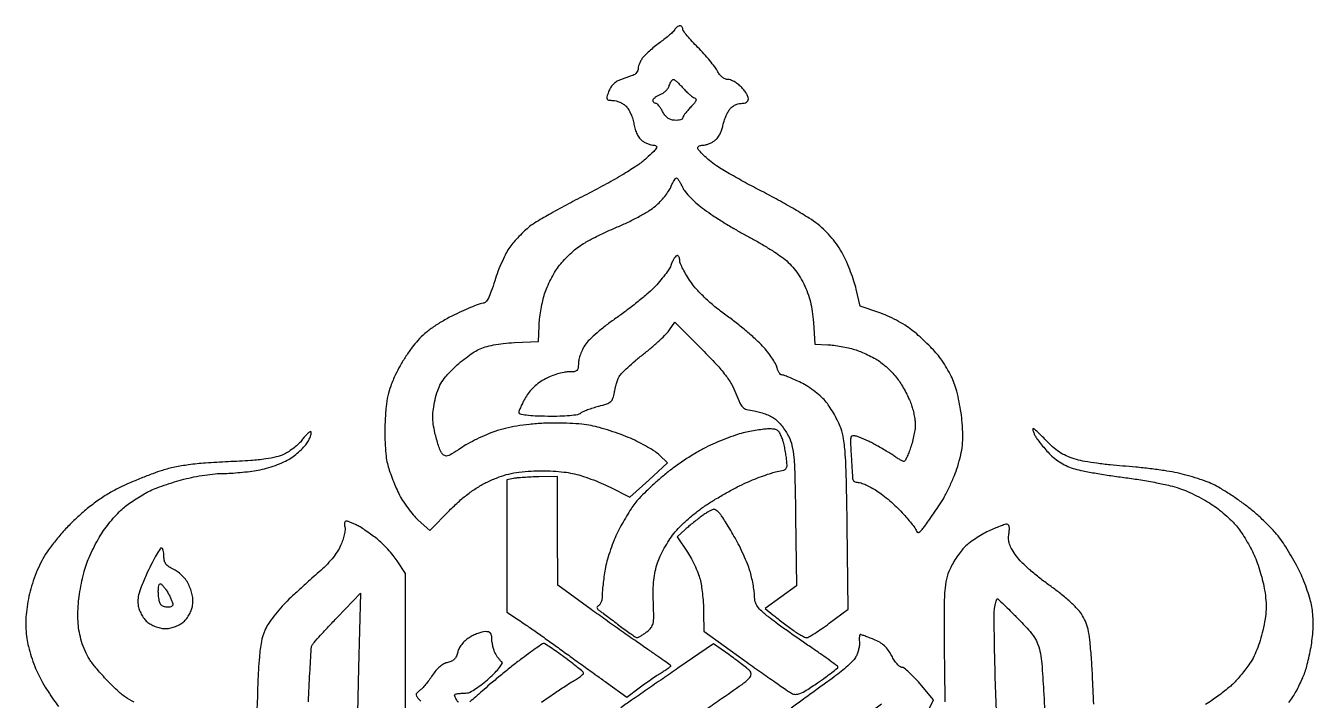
# Model space of a CAD drawing. Extents: x 0 to 41.3, y 0.4 to 52.6.
# Drawn here: x 3.27 to 39.8, y 33.5 to 52.62 of the extents above; entities that cross this region are included whole.
import ezdxf

# ---------------------------------------------------------------- set-up
doc = ezdxf.new("R2010")
doc.units = 0
doc.header["$MEASUREMENT"] = 0

msp = doc.modelspace()

# ---------------------------------------------------------------- linework, layer by layer
for points in [[(21.831004, 52.6212, 0.109771), (21.795315, 52.613269, 0.050911), (21.754351, 52.588766, 0.047009), (21.714792, 52.553024, 0.04813), (21.682954, 52.510785, -0.06414), (21.636868, 52.453542, -0.01154), (21.535768, 52.360897, -0.012282), (21.411416, 52.257395, -0.010834), (21.2769, 52.155577, 0.011446), (21.136623, 52.049128, 0.010036), (20.994968, 51.931714, 0.010139), (20.871334, 51.820525, 0.029529), (20.792331, 51.737242, 0.03684), (20.736247, 51.659727, 0.031103), (20.688547, 51.570408, 0.032261), (20.655299, 51.483093, 0.071834), (20.644281, 51.412995, -0.089392), (20.632468, 51.351829, -0.069694), (20.599463, 51.292584, -0.069064), (20.551076, 51.244192, -0.084356), (20.49435, 51.214715, 0.00498), (20.421807, 51.190604, 0.001999), (20.323062, 51.156246, 0.001978), (20.216954, 51.118379, 0.002499), (20.119141, 51.082481, 0.06478), (20.022315, 51.031317, 0.049361), (19.931601, 50.95269, 0.048581), (19.856579, 50.85621, 0.057166), (19.806292, 50.752011, 0.01587), (19.759688, 50.6033, 0.184739), (19.765271, 50.543702, 0.253018), (19.80799, 50.513437, 0.030199), (19.927701, 50.5062, -0.0663), (20.019246, 50.494008, -0.039093), (20.123318, 50.456847, -0.038421), (20.223285, 50.402506, -0.052721), (20.30281, 50.33819, -0.064291), (20.37119, 50.249534, -0.029312), (20.437565, 50.11886, -0.028431), (20.492299, 49.970999, -0.034793), (20.525622, 49.827464, 0.0352), (20.560087, 49.679558, 0.040365), (20.61389, 49.544849, 0.044533), (20.681426, 49.434617, 0.080446), (20.757137, 49.360974, 0.037569), (20.837355, 49.313333, 0.027699), (20.932325, 49.272572, 0.028234), (21.026958, 49.243962, 0.054442), (21.105374, 49.233841, -0.209282), (21.160408, 49.208455, -0.33035), (21.16477, 49.158951, -0.062063), (21.085623, 49.059911, -0.007121), (20.878035, 48.863254, -0.038157), (20.632813, 48.669833, -0.012024), (20.238839, 48.418682, -0.010942), (19.74863, 48.136967, -0.007711), (19.186035, 47.841, 0.005194), (18.666893, 47.571222, 0.005941), (18.176383, 47.302284, 0.005402), (17.765767, 47.064881, 0.033361), (17.564814, 46.926896, 0.020691), (17.422281, 46.804438, 0.012816), (17.264832, 46.649676, 0.01285), (17.116958, 46.488595, 0.02252), (17.004315, 46.346981, 0.037479), (16.901539, 46.180095, 0.014223), (16.782818, 45.933456, 0.013994), (16.668444, 45.656938, 0.016627), (16.576647, 45.389773, -0.01117), (16.478879, 45.094795, -0.034718), (16.395073, 44.902917, -0.053907), (16.318259, 44.787923, -0.222091), (16.24437, 44.7534, 0.088431), (16.159057, 44.738192, 0.007489), (15.950104, 44.657679, 0.009748), (15.702522, 44.552343, 0.007389), (15.435025, 44.427542, 0.017379), (15.118371, 44.26024, 0.022105), (14.839279, 44.083303, 0.02402), (14.598185, 43.897246, 0.03061), (14.395918, 43.702487, 0.026637), (14.236339, 43.509074, 0.014218), (14.059152, 43.254557, 0.014116), (13.892519, 42.983675, 0.021337), (13.764536, 42.738195, 0.018881), (13.625022, 42.408362, 0.036036), (13.542672, 42.132768, 0.031884), (13.495004, 41.826851, 0.011739), (13.465584, 41.390712, 0.012558), (13.4593, 41.055863, 0.012305), (13.469738, 40.718832, 0.012724), (13.494035, 40.419584, 0.035068), (13.531184, 40.211377, 0.019234), (13.585253, 40.026922, 0.009597), (13.667048, 39.797729, 0.009512), (13.760947, 39.563328, 0.013825), (13.853342, 39.360629, 0.026716), (13.962341, 39.165193, 0.017727), (14.106855, 38.952876, 0.017863), (14.262334, 38.75614, 0.032903), (14.404333, 38.609788), (14.73312, 38.312749), (15.291741, 38.879676, -0.016381), (15.574194, 39.148144, -0.02196), (15.848139, 39.371194, -0.023769), (16.120942, 39.554605, -0.026679), (16.399853, 39.703742, -0.019921), (16.701111, 39.830349, -0.029806), (16.973903, 39.91426, -0.02864), (17.262687, 39.967276, -0.016619), (17.614027, 39.999358, -0.016584), (17.909238, 40.006639, -0.012577), (18.232976, 39.995738, -0.012804), (18.540933, 39.969678, -0.024777), (18.784895, 39.930416, -0.023318), (19.018805, 39.869256, -0.011883), (19.306654, 39.771903, -0.011779), (19.599274, 39.657243, -0.017286), (19.850285, 39.541643), (20.409492, 39.26029), (20.943885, 39.743795), (21.478279, 40.2273), (21.250689, 40.44635, 0.045986), (21.123543, 40.54799, 0.014119), (20.914387, 40.677446, 0.013997), (20.670934, 40.809814, 0.014901), (20.425423, 40.925459, 0.014324), (20.158781, 41.032505, 0.009858), (19.851049, 41.139082, 0.009946), (19.550631, 41.229975, 0.019915), (19.3094, 41.287497, 0.025445), (19.04844, 41.325171, 0.011368), (18.702159, 41.349368, 0.010999), (18.324529, 41.358823, 0.012359), (17.961277, 41.350945, 0.012714), (17.562374, 41.322243, 0.016847), (17.201494, 41.274715, 0.01849), (16.875918, 41.208171, 0.023954), (16.583607, 41.122059, 0.018405), (16.34287, 41.028356, 0.011972), (16.071812, 40.903407, 0.012043), (15.812812, 40.76858, 0.022351), (15.610707, 40.645018, -0.008215), (15.360313, 40.482036, -0.070744), (15.238771, 40.427857, -0.181872), (15.156981, 40.434557, -0.121933), (15.083479, 40.49451, -0.063728), (15.037597, 40.575273, -0.014203), (14.981442, 40.724035, -0.014525), (14.926065, 40.900865, -0.013571), (14.879666, 41.084644, -0.020554), (14.834505, 41.334153, -0.035967), (14.820652, 41.543569, -0.035086), (14.836849, 41.756322, -0.01851), (14.885116, 42.016906, -0.026694), (14.958131, 42.277145, -0.048746), (15.048851, 42.477953, -0.045738), (15.180883, 42.665599, -0.020716), (15.385028, 42.886501, -0.018786), (15.560223, 43.048347, -0.014658), (15.761899, 43.211077, -0.014898), (15.958929, 43.351686, -0.034591), (16.1163, 43.441973, -0.041364), (16.305256, 43.515054, -0.024092), (16.541599, 43.572435, -0.021095), (16.819237, 43.613778, -0.014777), (17.134598, 43.637819), (17.814495, 43.66948), (17.8331, 44.10569, -0.019106), (17.849141, 44.303713, -0.011143), (17.882703, 44.539605, -0.011132), (17.926903, 44.774658, -0.018476), (17.975836, 44.970298, -0.026519), (18.0419, 45.160035, -0.01615), (18.138799, 45.376795, -0.016169), (18.249083, 45.586062, -0.027397), (18.356292, 45.75254, -0.024242), (18.479333, 45.906138, -0.014807), (18.638292, 46.075586, -0.01483), (18.80613, 46.234489, -0.025378), (18.956349, 46.355384, -0.029006), (19.138971, 46.47216, -0.009514), (19.42046, 46.622988, -0.009442), (19.739909, 46.778871, -0.01054), (20.05361, 46.916716, 0.014376), (20.366226, 47.056955, 0.012844), (20.68242, 47.220014, 0.012999), (20.958919, 47.381206, 0.038555), (21.136097, 47.510626, 0.025126), (21.269853, 47.637294, 0.020649), (21.39972, 47.785043, 0.021132), (21.507829, 47.930997, 0.050686), (21.571593, 48.049402, -0.016658), (21.61631, 48.147941, -0.024453), (21.662603, 48.231048, -0.021817), (21.705299, 48.293358, -0.235838), (21.731812, 48.3066, -0.23257), (21.758716, 48.29337, -0.020505), (21.803768, 48.229695, -0.02349), (21.853082, 48.1451, -0.016025), (21.901382, 48.044797, 0.069723), (21.9794, 47.919226, 0.020251), (22.132704, 47.749859, 0.019934), (22.322831, 47.571033, 0.020086), (22.52613, 47.408391, 0.013232), (22.767144, 47.240615, 0.006976), (23.074617, 47.044527, 0.006935), (23.395208, 46.852406, 0.010621), (23.678747, 46.695747, -0.00851), (23.95398, 46.545188, -0.006583), (24.24879, 46.372163, -0.006661), (24.519798, 46.203301, -0.015864), (24.715326, 46.06888, -0.030905), (24.903797, 45.911485, -0.031994), (25.069112, 45.733765, -0.031162), (25.214099, 45.531951, -0.026422), (25.341801, 45.302492, -0.024437), (25.451594, 45.047196, -0.027996), (25.530402, 44.793607, -0.026618), (25.58322, 44.522057, -0.018701), (25.61477, 44.212248), (25.654089, 43.599567), (26.024049, 43.580416, -0.020304), (26.193786, 43.564701, -0.011189), (26.399756, 43.532455, -0.01114), (26.607501, 43.490353, -0.017527), (26.783533, 43.444036, -0.02391), (26.956173, 43.382939, -0.014646), (27.153626, 43.295413, -0.014672), (27.344461, 43.19706, -0.025203), (27.496433, 43.102707, -0.028285), (27.636735, 42.993239, -0.016837), (27.791425, 42.848321, -0.016825), (27.936326, 42.692993, -0.027763), (28.04656, 42.551404, -0.018258), (28.141768, 42.402704, -0.012134), (28.240406, 42.225832, -0.012223), (28.3279, 42.049242, -0.02324), (28.388043, 41.90255, -0.020531), (28.432259, 41.760403, -0.014897), (28.470162, 41.599045, -0.015094), (28.496988, 41.44346, -0.031578), (28.506487, 41.321021, -0.037906), (28.498658, 41.193864, -0.015037), (28.469496, 41.021223, -0.014781), (28.426707, 40.835946, -0.017969), (28.375347, 40.665371, -0.011803), (28.31965, 40.513729, -0.018313), (28.263805, 40.386021, -0.013001), (28.212535, 40.286291, -0.276755), (28.184997, 40.270157, -0.116116), (28.1513, 40.278448, -0.009624), (28.071249, 40.32132, -0.012449), (27.976957, 40.377308, -0.009278), (27.8757, 40.443545, 0.009893), (27.757206, 40.520849, 0.005452), (27.609474, 40.61089, 0.005433), (27.457613, 40.698972, 0.00868), (27.3258, 40.770532, 0.009115), (27.198625, 40.833824, 0.007602), (27.061333, 40.896514, 0.007687), (26.933925, 40.950047, 0.020653), (26.841287, 40.982931, 0.086913), (26.733691, 40.996605, 0.319057), (26.682628, 40.956591, 0.082988), (26.668279, 40.840353, 0.004371), (26.687628, 40.465036, -0.000123), (26.701348, 40.236667, -0.000159), (26.713821, 40.027076, -0.00012), (26.72418, 39.85137, -0.001415), (26.727992, 39.78315, 0.139487), (26.74182, 39.742802, 0.093857), (26.77679, 39.708464, 0.080507), (26.827473, 39.685315, 0.067044), (26.886237, 39.6774, -0.088428), (26.968371, 39.662759, -0.018365), (27.10452, 39.606871, -0.018753), (27.259797, 39.529213, -0.016728), (27.414987, 39.437301, -0.022856), (27.584036, 39.318176, -0.012127), (27.782701, 39.156265, -0.012045), (27.978196, 38.980552, -0.018266), (28.138619, 38.817743, -0.008651), (28.27495, 38.663612, -0.010489), (28.397163, 38.514297, -0.009201), (28.494608, 38.385188, -0.068606), (28.530761, 38.317592, 0.084443), (28.560181, 38.26652, 0.291558), (28.594885, 38.255316, 0.136943), (28.641219, 38.282294, 0.018802), (28.716782, 38.3661, 0.01619), (28.792119, 38.462424, 0.003517), (28.9155, 38.633673, 0.003663), (29.055499, 38.83399, 0.0035), (29.194712, 39.039387, 0.023196), (29.336543, 39.274784, 0.013718), (29.48466, 39.567492, 0.013711), (29.616745, 39.868428, 0.022828), (29.709191, 40.129325, 0.016934), (29.796592, 40.456531, 0.031127), (29.841843, 40.72842, 0.030128), (29.85379, 41.009685, 0.014794), (29.836813, 41.367775, 0.017531), (29.804891, 41.651544, 0.012703), (29.750299, 41.964908, 0.01286), (29.683152, 42.260178, 0.027182), (29.612967, 42.48415, 0.026571), (29.524039, 42.688113, 0.016381), (29.399179, 42.918284, 0.016414), (29.260414, 43.138332, 0.028131), (29.128846, 43.310793, 0.016216), (28.980708, 43.472909, 0.009001), (28.790259, 43.66131, 0.008969), (28.590368, 43.845318, 0.014306), (28.412373, 43.994483, 0.028963), (28.218554, 44.130231, 0.016296), (27.969233, 44.273142, 0.016222), (27.707298, 44.401438, 0.025446), (27.473762, 44.492591), (26.941024, 44.669875), (26.829382, 45.155787, 0.022606), (26.767672, 45.377861, 0.012148), (26.672691, 45.645905, 0.012074), (26.562379, 45.915045, 0.018512), (26.45274, 46.141928, 0.026274), (26.309595, 46.380887, 0.026068), (26.141828, 46.604173, 0.026053), (25.951638, 46.808909, 0.026174), (25.741469, 46.992418, 0.026275), (25.495375, 47.165485, 0.007154), (25.089013, 47.41243, 0.007217), (24.61933, 47.679684, 0.007449), (24.147021, 47.93039, -0.00694), (23.683083, 48.176047, -0.007521), (23.23853, 48.428163, -0.007138), (22.864183, 48.655218, -0.035897), (22.666622, 48.799642, -0.012708), (22.539361, 48.913171, -0.017761), (22.43199, 49.021396, -0.014231), (22.350216, 49.115112, -0.173973), (22.3344, 49.159192, -0.185348), (22.345832, 49.188973, -0.090039), (22.378573, 49.214285, -0.069887), (22.427233, 49.231443, -0.049902), (22.484776, 49.2372, 0.062292), (22.555077, 49.245993, 0.028559), (22.643331, 49.273869, 0.027742), (22.734103, 49.314244, 0.034269), (22.813373, 49.362031, 0.072556), (22.885486, 49.430006, 0.038009), (22.954667, 49.532423, 0.036822), (23.010888, 49.650464, 0.046393), (23.044109, 49.766796, -0.02768), (23.073793, 49.887682, -0.01964), (23.119763, 50.019558, -0.019901), (23.173794, 50.142363, -0.039203), (23.22791, 50.234165, -0.062247), (23.294225, 50.307475, -0.051239), (23.380826, 50.367838, -0.052359), (23.475553, 50.40808, -0.074411), (23.565897, 50.4216, 0.048877), (23.652831, 50.430118, 0.092423), (23.718013, 50.456128, 0.121808), (23.758057, 50.497892, 0.131235), (23.7726, 50.552345, 0.106302), (23.758789, 50.616574, 0.031702), (23.711601, 50.705683, 0.030224), (23.644419, 50.80164, 0.028546), (23.564945, 50.890745, 0.036697), (23.472875, 50.97021, 0.034243), (23.368096, 51.037401, 0.03608), (23.266567, 51.083919, 0.089614), (23.186418, 51.0984, -0.106084), (23.108705, 51.115076, -0.064913), (23.028575, 51.164468, -0.056935), (22.953758, 51.240856, -0.046035), (22.891849, 51.337602, 0.041543), (22.816455, 51.45778, 0.011498), (22.678653, 51.633037, 0.011529), (22.512846, 51.825017, 0.011835), (22.339776, 52.007438, -0.00989), (22.175666, 52.179073, -0.01405), (22.037236, 52.338471, -0.010021), (21.929699, 52.475052, -0.163159), (21.9114, 52.529637, 0.086531), (21.905304, 52.5646, 0.094098), (21.887784, 52.594303, 0.100243), (21.861672, 52.614171, 0.113131)], [(21.644462, 51.0984, -0.168076), (21.678334, 51.086683, -0.014868), (21.748803, 51.02783, -0.018132), (21.830204, 50.950182, -0.013124), (21.915328, 50.858161, 0.017579), (22.00463, 50.763332, 0.0187), (22.098611, 50.677025, 0.018645), (22.184646, 50.609119, 0.077439), (22.243245, 50.578885, -0.194035), (22.281625, 50.546225, -0.220822), (22.283914, 50.498348, -0.083004), (22.239292, 50.425981, -0.016811), (22.135878, 50.315369, 0.017139), (22.049924, 50.223311, 0.021706), (21.977341, 50.132339, 0.020405), (21.924114, 50.052712, 0.137972), (21.9114, 50.007514, -0.256633), (21.894556, 49.976859, -0.07291), (21.843144, 49.953876, -0.05396), (21.768057, 49.941218, -0.033989), (21.679037, 49.941997, -0.060646), (21.56855, 49.964148, -0.077252), (21.476155, 50.011453, -0.073973), (21.3996, 50.086443, -0.050319), (21.336021, 50.190729, 0.02625), (21.287795, 50.279127, 0.034593), (21.234377, 50.353782, 0.037029), (21.183312, 50.407052, 0.185203), (21.145384, 50.4216, -0.107577), (21.114868, 50.428243, -0.099571), (21.088895, 50.447066, -0.095723), (21.071481, 50.475197, -0.091109), (21.0654, 50.508294, -0.174868), (21.079352, 50.546966, -0.050235), (21.125402, 50.592334, -0.043956), (21.191476, 50.636546, -0.034644), (21.269661, 50.672648, 0.057208), (21.351901, 50.715213, 0.044592), (21.430147, 50.778621, 0.04585), (21.493116, 50.852028, 0.077667), (21.529162, 50.924354, -0.029383), (21.55471, 50.990997, -0.040087), (21.585818, 51.047274, -0.045336), (21.617659, 51.086997, -0.203878)], [(21.750476, 46.107, 0.213963), (21.715428, 46.091283, 0.037838), (21.670641, 46.032614, 0.0351), (21.625258, 45.950752, 0.025158), (21.585876, 45.853772, -0.05959), (21.525145, 45.72947, -0.017768), (21.404137, 45.555978, -0.017547), (21.25322, 45.369224, -0.018129), (21.09115, 45.195603, -0.018571), (20.888077, 45.007783, -0.008148), (20.606129, 44.773673, -0.008051), (20.298548, 44.534678, -0.010682), (20.010773, 44.327882, 0.013926), (19.7386, 44.129607, 0.013951), (19.478053, 43.916601, 0.013903), (19.261406, 43.718366, 0.052583), (19.143623, 43.577639, 0.033504), (19.069653, 43.449879, 0.026877), (19.007159, 43.303741, 0.027624), (18.964008, 43.161796, 0.060044), (18.9504, 43.048889, -0.035819), (18.940607, 42.912362, -0.182283), (18.904462, 42.846796, -0.15413), (18.830062, 42.815295, -0.02367), (18.667606, 42.8076, 0.050798), (18.532922, 42.793881, 0.022114), (18.358357, 42.74982, 0.021611), (18.175442, 42.686211, 0.026893), (18.011956, 42.610903, 0.034766), (17.843841, 42.506685, 0.032673), (17.688057, 42.378172, 0.033392), (17.553824, 42.233778, 0.041231), (17.450142, 42.082153, 0.010664), (17.377686, 41.948263, 0.013223), (17.316281, 41.820579, 0.011568), (17.270424, 41.711716, 0.090354), (17.259792, 41.657975, 0.360537), (17.293295, 41.616286, 0.020016), (17.470311, 41.5874, 0.020183), (17.725164, 41.566618, 0.00772), (18.080962, 41.557519, 0.009428), (18.421426, 41.560492, 0.015829), (18.706887, 41.577422, 0.014235), (18.929908, 41.60417, 0.137072), (19.016283, 41.642772, -0.067565), (19.084346, 41.685236, -0.014657), (19.212576, 41.73848, -0.015029), (19.365865, 41.791706, -0.013881), (19.526171, 41.837175, 0.018151), (19.755332, 41.904293, 0.099176), (19.8669, 41.968013, 0.13142), (19.929586, 42.061066, 0.041613), (19.971086, 42.224748, -0.018464), (19.996115, 42.346932, -0.014616), (20.031853, 42.476969, -0.01486), (20.072175, 42.595789, -0.035275), (20.110849, 42.6807, -0.071647), (20.179007, 42.772059, -0.00993), (20.349829, 42.936683, -0.011207), (20.561675, 43.124236, -0.009286), (20.79524, 43.314533, 0.00983), (21.032919, 43.508611, 0.01054), (21.257214, 43.707523, 0.01015), (21.442498, 43.886066, 0.048006), (21.536015, 43.999908), (21.684374, 44.22065), (22.467051, 43.434147, -0.008379), (22.862358, 43.023363, -0.023491), (23.120295, 42.718661, -0.032717), (23.294294, 42.458839, -0.04206), (23.416875, 42.198872, 0.014476), (23.527416, 41.926465, 0.097974), (23.610326, 41.807779, 0.127005), (23.722918, 41.744349, 0.030864), (23.933832, 41.701884, -0.03218), (24.08466, 41.671104, -0.022976), (24.24872, 41.618263, -0.023315), (24.401058, 41.553108, -0.045097), (24.51457, 41.484924, -0.044729), (24.615194, 41.396592, -0.021928), (24.727367, 41.267948, -0.021559), (24.83303, 41.123073, -0.029221), (24.9147, 40.98324, -0.062333), (25.008592, 40.722531, -0.033701), (25.060925, 40.384948, -0.01575), (25.090977, 39.838353, -0.002159), (25.112791, 38.696847), (25.141681, 36.743394), (24.694687, 36.42226), (24.247692, 36.101127), (24.470215, 35.922313, 0.004054), (24.57769, 35.837374, 0.001831), (24.719889, 35.727686, 0.001813), (24.870838, 35.612993, 0.002477), (25.007692, 35.51085, 0.014068), (25.135669, 35.421769, 0.01745), (25.259743, 35.346541, 0.015906), (25.36668, 35.291093, 0.112101), (25.423462, 35.2782, 0.133173), (25.486065, 35.295175, 0.008079), (25.653644, 35.396937, 0.011606), (25.850825, 35.527566, 0.008295), (26.065489, 35.68241), (26.6067, 36.086621), (26.574968, 38.45306, 0.002001), (26.552256, 39.757392, 0.01101), (26.521714, 40.460182, 0.020282), (26.474197, 40.906735, 0.052982), (26.393685, 41.218877, 0.024158), (26.317511, 41.39578, 0.014558), (26.21121, 41.597975, 0.014567), (26.093571, 41.79322, 0.024618), (25.982499, 41.948597, 0.039606), (25.849341, 42.091812, 0.021286), (25.664742, 42.24731, 0.021005), (25.460818, 42.391502, 0.029621), (25.267049, 42.50097, 0.00709), (25.086804, 42.586009, 0.009458), (24.92065, 42.657779, 0.007077), (24.780451, 42.712911, 0.090374), (24.725089, 42.723, -0.192528), (24.687428, 42.73806, -0.057043), (24.646874, 42.786597, -0.048059), (24.60988, 42.856623, -0.036034), (24.582605, 42.9395, 0.068959), (24.538896, 43.047797, 0.018801), (24.440869, 43.204535, 0.018643), (24.315084, 43.37569, 0.018415), (24.176406, 43.537724, 0.022538), (23.993898, 43.718639, 0.008668), (23.725165, 43.953676, 0.008562), (23.424401, 44.198965, 0.010437), (23.134369, 44.417694, -0.015444), (22.824521, 44.656269, -0.017855), (22.545102, 44.902705, -0.019379), (22.309983, 45.143446, -0.03294), (22.135496, 45.364152, -0.014088), (22.017303, 45.546558, -0.017139), (21.917479, 45.723977, -0.015822), (21.844204, 45.877002, -0.104109), (21.8268, 45.959683, 0.049836), (21.821167, 46.016056, 0.069822), (21.80438, 46.063726, 0.089978), (21.779614, 46.095802, 0.185545)], [(24.345744, 41.193005, 0.023932), (24.208659, 41.182867, 0.009103), (24.018792, 41.156134, 0.008991), (23.813179, 41.119554, 0.010879), (23.621757, 41.07759, 0.023296), (23.407646, 41.01506, 0.009886), (23.126752, 40.912366, 0.009757), (22.830735, 40.790761, 0.012603), (22.564257, 40.667093, 0.020901), (22.287694, 40.515466, 0.011171), (21.958554, 40.306516, 0.011103), (21.631522, 40.077856, 0.017002), (21.359667, 39.86407, 0.008904), (21.116185, 39.651293, 0.008424), (20.875814, 39.426078, 0.008409), (20.669814, 39.219616, 0.028993), (20.546681, 39.076212, 0.020227), (20.44474, 38.930688, 0.008022), (20.316201, 38.723174, 0.007923), (20.184422, 38.494446, 0.009853), (20.069533, 38.277558, 0.020202), (19.963919, 38.045457, 0.013174), (19.860137, 37.769981, 0.013255), (19.772996, 37.495522, 0.024538), (19.719269, 37.26797, 0.008535), (19.68402, 37.057233, 0.007473), (19.654245, 36.835881, 0.007533), (19.633352, 36.635125, 0.022163), (19.6272, 36.496412, -0.03598), (19.619409, 36.388288, -0.043789), (19.596136, 36.289503, -0.049507), (19.562134, 36.212917, -0.160755), (19.52145, 36.176123, 0.112381), (19.483852, 36.148113, 0.26587), (19.477584, 36.114979, 0.133524), (19.505351, 36.074236, 0.027526), (19.575052, 36.021023, -0.009306), (19.661905, 35.959589, -0.002076), (19.8078, 35.851328, -0.002154), (19.97526, 35.724852, -0.00208), (20.143613, 35.59545, 0.007529), (20.305184, 35.474039, 0.010851), (20.451987, 35.371945, 0.006841), (20.576989, 35.291419, 0.147844), (20.618761, 35.280081, 0.111569), (20.655938, 35.289603, 0.015192), (20.726703, 35.32857, 0.016861), (20.808801, 35.380896, 0.013509), (20.893627, 35.442508, 0.062912), (21.010646, 35.558467, 0.113068), (21.067827, 35.680209, 0.056292), (21.086912, 35.867664, 0.006718), (21.076706, 36.285206, -0.014077), (21.073476, 36.617542, -0.021399), (21.091143, 36.905751, -0.024225), (21.13037, 37.161061, -0.029956), (21.192404, 37.393512, -0.030619), (21.269811, 37.58625, -0.016265), (21.387647, 37.815018, -0.016131), (21.523747, 38.041842, -0.024055), (21.658298, 38.229997, -0.030813), (21.823952, 38.414917, -0.014419), (22.059268, 38.634072, -0.014225), (22.320041, 38.850426, -0.019355), (22.567834, 39.029361, -0.011685), (22.832797, 39.196715, -0.007585), (23.146345, 39.378245, -0.007627), (23.458031, 39.546251, -0.014345), (23.71548, 39.670751, -0.010389), (23.953337, 39.771587, -0.009436), (24.202888, 39.865895, -0.009492), (24.429303, 39.941798, -0.029768), (24.584905, 39.980696, 0.020987), (24.777078, 40.025168, 0.182972), (24.846568, 40.075975, 0.160784), (24.86971, 40.163427, 0.015295), (24.849406, 40.386592, 0.015175), (24.826421, 40.536972, 0.01139), (24.792367, 40.700925, 0.011541), (24.753211, 40.853854, 0.025785), (24.714864, 40.96755, 0.044991), (24.65483, 41.086684, 0.116974), (24.587067, 41.153881, 0.108426), (24.492984, 41.18635, 0.035581)], [(17.82945, 39.835079, 0.005513), (17.613059, 39.827976, 0.005767), (17.400105, 39.816173, 0.005555), (17.216467, 39.801817, 0.025294), (17.11035, 39.786895), (16.92, 39.750232), (16.92, 37.871519), (16.92, 35.992806), (17.252464, 35.777232, -0.007135), (17.430654, 35.658046, -0.001772), (17.718885, 35.457734, -0.001811), (18.047156, 35.226088, -0.001817), (18.373414, 34.992298, 0.000133), (18.717798, 34.74376, 0.000097), (19.101102, 34.467402, 0.000098), (19.46492, 34.205307, 0.000214), (19.743413, 34.004945), (20.324926, 33.586951), (20.674013, 33.850092, -0.006007), (20.827758, 33.963114, -0.004372), (21.001322, 34.085238, -0.004417), (21.168021, 34.198204, -0.009671), (21.29805, 34.281072, 0.005793), (21.40344, 34.347095, 0.009111), (21.492233, 34.406477, 0.00381), (21.565979, 34.458603, 0.241508), (21.573, 34.47229, 0.240884), (21.56551, 34.486935, 0.000668), (21.380403, 34.620188, 0.003704), (21.168719, 34.76978, 0.002278), (20.91735, 34.942944, -0.002675), (20.59958, 35.162224, -0.001131), (20.17525, 35.459829, -0.001119), (19.723435, 35.779753, -0.001461), (19.311752, 36.074461), (18.361804, 36.7587), (18.360002, 38.30265), (18.3582, 39.8466)], [(22.790373, 38.91332, 0.105186), (22.747319, 38.902547, 0.013566), (22.662658, 38.858264, 0.015347), (22.563993, 38.799155, 0.012255), (22.4613, 38.729659, 0.009411), (22.34769, 38.645375, 0.005598), (22.215444, 38.54097, 0.005602), (22.085904, 38.433905, 0.00963), (21.980745, 38.341459), (21.75399, 38.13424), (22.040329, 37.70027, -0.022215), (22.156302, 37.506279, -0.016326), (22.267936, 37.281948, -0.016563), (22.359747, 37.062334, -0.034936), (22.413066, 36.8856, -0.021474), (22.446405, 36.702623, -0.009962), (22.474692, 36.462696, -0.009848), (22.494444, 36.209125, -0.013526), (22.501532, 35.980527), (22.5036, 35.456154), (23.663416, 34.626927, 0.001272), (24.120077, 34.302183, 0.001747), (24.53248, 34.012646, 0.001115), (24.880489, 33.77128, 0.020877), (24.993251, 33.700204, 0.124592), (25.108667, 33.667919, 0.101335), (25.235446, 33.690613, 0.047746), (25.414123, 33.782395, 0.007935), (25.736509, 33.996304, 0.00531), (25.956264, 34.150651, 0.008331), (26.141484, 34.288438, 0.003327), (26.295965, 34.409052, 0.226877), (26.310174, 34.438093, 0.237999), (26.295677, 34.467466, 0.002147), (26.093026, 34.618579, 0.006716), (25.854086, 34.790246, 0.004215), (25.57035, 34.984836, -0.003618), (25.254742, 35.20073, -0.002912), (24.918466, 35.437269, -0.002943), (24.610361, 35.659431, -0.007532), (24.390672, 35.824943, -0.013983), (24.151041, 36.022193, -0.06127), (24.028736, 36.15838, -0.091598), (23.968247, 36.291437, -0.056298), (23.945606, 36.4626, 0.028606), (23.934715, 36.605192, 0.012344), (23.904698, 36.793443, 0.012168), (23.862814, 36.992747, 0.015768), (23.814262, 37.173074, 0.022405), (23.745326, 37.36836, 0.010194), (23.638714, 37.617367, 0.010071), (23.515479, 37.875732, 0.01363), (23.393177, 38.103674, 0.004138), (23.271578, 38.312168, 0.004573), (23.150468, 38.511748, 0.004258), (23.044096, 38.68026, 0.023337), (22.981723, 38.76795, 0.02975), (22.931755, 38.824417, 0.034318), (22.877633, 38.871723, 0.036686), (22.827077, 38.904582, 0.135469)], [(7.119741, 37.8162, 0.261385), (7.08109, 37.794513, 0.006714), (6.975855, 37.616829, 0.012581), (6.857209, 37.397632, 0.008049), (6.729984, 37.137492, 0.009818), (6.570143, 36.778724, 0.033404), (6.486599, 36.536954, 0.050645), (6.455063, 36.34724, 0.062321), (6.465989, 36.168258, 0.050283), (6.503083, 36.042077, 0.037019), (6.567865, 35.91146, 0.037329), (6.650257, 35.793333, 0.05521), (6.740255, 35.704866, 0.049977), (6.844334, 35.638646, 0.032401), (6.975739, 35.582779, 0.032476), (7.112633, 35.544556, 0.051886), (7.2333, 35.532, 0.051886), (7.353967, 35.544556, 0.032476), (7.490861, 35.582779, 0.032401), (7.622266, 35.638646, 0.049977), (7.726345, 35.704866, 0.055146), (7.815375, 35.79236, 0.03636), (7.897831, 35.910027, 0.036198), (7.962879, 36.039303, 0.05214), (7.999426, 36.161941, 0.044012), (8.013524, 36.306104, 0.041802), (8.002622, 36.453076, 0.039555), (7.966328, 36.603554, 0.031843), (7.904674, 36.758185, 0.042642), (7.824654, 36.895293, 0.038424), (7.719969, 37.022044, 0.039239), (7.59984, 37.128519, 0.050494), (7.473802, 37.205079, -0.03204), (7.332735, 37.283806, -0.087467), (7.249245, 37.361208, -0.104292), (7.205545, 37.453816, -0.058332), (7.191, 37.578069, 0.028329), (7.185826, 37.669309, 0.044398), (7.170068, 37.746249, 0.055388), (7.147192, 37.80014, 0.271035)], [(7.083053, 36.801, -0.187739), (7.119186, 36.786937, -0.026491), (7.176161, 36.728825, -0.027189), (7.238855, 36.649395, -0.020066), (7.29966, 36.555297, -0.015942), (7.35522, 36.453999, -0.017711), (7.402165, 36.352811, -0.01731), (7.435945, 36.264237, -0.08262), (7.4448, 36.211013, -0.200986), (7.429951, 36.175566, -0.104854), (7.388885, 36.149331, -0.076073), (7.327317, 36.136358, -0.049266), (7.25445, 36.139466, -0.078602), (7.158061, 36.169067, -0.139488), (7.096718, 36.224189, -0.09543), (7.059621, 36.319468, -0.024614), (7.037843, 36.48375, -0.021116), (7.032933, 36.605364, -0.034933), (7.040292, 36.707808, -0.039845), (7.05692, 36.781746, -0.328603)]]:
    msp.add_lwpolyline(points, format="xyb", close=True)
for points in [[(6.351218, 33.441604, -0.042689), (6.102103, 33.586581, -0.037419), (5.861248, 33.784229, -0.013139), (5.545589, 34.101702, -0.012731), (5.262354, 34.41769, -0.032775), (5.079374, 34.66355, -0.040745), (4.953951, 34.897097, -0.032131), (4.85628, 35.167056, -0.023109), (4.793891, 35.425694, -0.026809), (4.759344, 35.676498, -0.025192), (4.750593, 35.942342, -0.016746), (4.766133, 36.247035, -0.017165), (4.797606, 36.510771, -0.011375), (4.850954, 36.81101, -0.011455), (4.916177, 37.100631, -0.021776), (4.984009, 37.329642, -0.020712), (5.069577, 37.548357, -0.011856), (5.189829, 37.805083, -0.011829), (5.323217, 38.057941, -0.01923), (5.449595, 38.265215, -0.019354), (5.587236, 38.456114, -0.013965), (5.754617, 38.658371, -0.01414), (5.924803, 38.84196, -0.029519), (6.069244, 38.972784, -0.016029), (6.218717, 39.085213, -0.009529), (6.403409, 39.209888, -0.009532), (6.592474, 39.327281, -0.016214), (6.755402, 39.417173, -0.02461), (6.939594, 39.499989, -0.00961), (7.201313, 39.596743, -0.009485), (7.489066, 39.690799, -0.01164), (7.761279, 39.767212, -0.014712), (8.040866, 39.830017, -0.011125), (8.351001, 39.883029, -0.011274), (8.644714, 39.919785, -0.025493), (8.868453, 39.9312, 0.015172), (9.085048, 39.937774, 0.007965), (9.353751, 39.9584, 0.007916), (9.628655, 39.98831, 0.012052), (9.866165, 40.023796, 0.025007), (10.103523, 40.077476, 0.019585), (10.354895, 40.158437, 0.019984), (10.590264, 40.255384, 0.033637), (10.777879, 40.357373, 0.028228), (10.933165, 40.468613, 0.023355), (11.085531, 40.603537, 0.02398), (11.213764, 40.740804, 0.056606), (11.291606, 40.856977, 0.020461), (11.337884, 40.95622, 0.039252), (11.365243, 41.03963, 0.057942), (11.37239, 41.097567, 0.41626), (11.354482, 41.1156, 0.171877), (11.317019, 41.10233, 0.022008), (11.252138, 41.044864, 0.023662), (11.178944, 40.967018, 0.017665), (11.105587, 40.874798, -0.043201), (11.014155, 40.771177, -0.022771), (10.88458, 40.658461, -0.022483), (10.740432, 40.554365, -0.032101), (10.603227, 40.47648, -0.053928), (10.380099, 40.396455, -0.025472), (10.079084, 40.339911, -0.01696), (9.653845, 40.296889, -0.005214), (9.0099, 40.260477, 0.00651), (8.372906, 40.2228, 0.014591), (7.890819, 40.173807, 0.018685), (7.499057, 40.107436, 0.024676), (7.1487, 40.016282, 0.01302), (6.876378, 39.923031, 0.006935), (6.544273, 39.794288, 0.006898), (6.208424, 39.653288, 0.010659), (5.922676, 39.521338, 0.022471), (5.60813, 39.349971, 0.019207), (5.292836, 39.142411, 0.018321), (4.979499, 38.900613, 0.016149), (4.670828, 38.626497, 0.016497), (4.402806, 38.355206, 0.014831), (4.143235, 38.057266, 0.015418), (3.918319, 37.765174, 0.028872), (3.758044, 37.513815, 0.023607), (3.630618, 37.258355, 0.01719), (3.512527, 36.963648, 0.017119), (3.414311, 36.659658, 0.022499), (3.346917, 36.376015, 0.015868), (3.298449, 36.068945, 0.021421), (3.275424, 35.788733, 0.022709), (3.277099, 35.521367, 0.02219), (3.302939, 35.253164, 0.027167), (3.348931, 35.019985, 0.014968), (3.428994, 34.740495, 0.014886), (3.527414, 34.461109, 0.023059), (3.630412, 34.227067, 0.016181), (3.751265, 34.002144, 0.010591), (3.904274, 33.750657, 0.010657), (4.063945, 33.511711, 0.020034), (4.204508, 33.326987, 0.016864)], [(39.108151, 33.435105, 0.018929), (39.216385, 33.592988, 0.016011), (39.310177, 33.752671, 0.010336), (39.408929, 33.943106, 0.010391), (39.497845, 34.133487, 0.019244), (39.560754, 34.292064, 0.020866), (39.613306, 34.463491, 0.008816), (39.670097, 34.697483, 0.008704), (39.72207, 34.949904, 0.011243), (39.760502, 35.183348, 0.018443), (39.787056, 35.43824, 0.017974), (39.795061, 35.696596, 0.018723), (39.784645, 35.942032, 0.026898), (39.755659, 36.157634, 0.023736), (39.707433, 36.359163, 0.011477), (39.627698, 36.612172, 0.011354), (39.532381, 36.872519, 0.016007), (39.43486, 37.099576, 0.014224), (39.320238, 37.327404, 0.008591), (39.172244, 37.590893, 0.008602), (39.01611, 37.847773, 0.014911), (38.876516, 38.054838, 0.027941), (38.712936, 38.257598, 0.012934), (38.479449, 38.502966, 0.012766), (38.220166, 38.748815, 0.017334), (37.973188, 38.956256, 0.012362), (37.717215, 39.146529, 0.009705), (37.430847, 39.340386, 0.009835), (37.157374, 39.510324, 0.023686), (36.947034, 39.62224, 0.023661), (36.732675, 39.711433, 0.011147), (36.448392, 39.807125, 0.011019), (36.145654, 39.894299, 0.015251), (35.8704, 39.958119, 0.012759), (35.567336, 40.010708, 0.006019), (35.173772, 40.063869, 0.00596), (34.760155, 40.109678, 0.008366), (34.3899, 40.139978, -0.010143), (34.031886, 40.170557, -0.008645), (33.655731, 40.216976, -0.008739), (33.314926, 40.271118, -0.024302), (33.0786, 40.324863, -0.028435), (32.838258, 40.406936, -0.040548), (32.636983, 40.508412, -0.039416), (32.450608, 40.643393, -0.024946), (32.255173, 40.827474, 0.006082), (32.114547, 40.970314, 0.009227), (31.988528, 41.090712, 0.004545), (31.879788, 41.189018, 0.183508), (31.850347, 41.2002, 0.435486), (31.838725, 41.187709, 0.047312), (31.846029, 41.144285, 0.034787), (31.867108, 41.082891, 0.018358), (31.901226, 41.00985, 0.037526), (31.959004, 40.91534, 0.011378), (32.060278, 40.781145, 0.011327), (32.181024, 40.635412, 0.01211), (32.305655, 40.49858, 0.032055), (32.466506, 40.350609, 0.034239), (32.641595, 40.227928, 0.034332), (32.831337, 40.130567, 0.032591), (33.035903, 40.058137, 0.02065), (33.264498, 40.003685, 0.005444), (33.634307, 39.935756, 0.005517), (34.057222, 39.867619, 0.00564), (34.478465, 39.809363, -0.009147), (34.905595, 39.747235, -0.008194), (35.346193, 39.66746, -0.008245), (35.739413, 39.582827, -0.0253), (36.001265, 39.507792, -0.021573), (36.226455, 39.419721, -0.012662), (36.488105, 39.296135, -0.012652), (36.743939, 39.159053, -0.021005), (36.951362, 39.029241, -0.018587), (37.140802, 38.888673, -0.013545), (37.340948, 38.71919, -0.01372), (37.522195, 38.547899, -0.029094), (37.650665, 38.403772, -0.022524), (37.762846, 38.248224, -0.011051), (37.892107, 38.040979, -0.01094), (38.017157, 37.819343, -0.015621), (38.11754, 37.617024, -0.021867), (38.205744, 37.399734, -0.012575), (38.293773, 37.131163, -0.012548), (38.368776, 36.856405, -0.020432), (38.416924, 36.619532, -0.01946), (38.45264, 36.32521, -0.031522), (38.457383, 36.073234, -0.029343), (38.430236, 35.810276, -0.014344), (38.366485, 35.479197, -0.019993), (38.29191, 35.197609, -0.022232), (38.197268, 34.932868, -0.023789), (38.08753, 34.696935, -0.035012), (37.967521, 34.502473, -0.009901), (37.852269, 34.348553, -0.008176), (37.72356, 34.189021, -0.008274), (37.600626, 34.046508, -0.021795), (37.506577, 33.949885, -0.01761), (37.404514, 33.860352, -0.006482), (37.254533, 33.741059, -0.006416), (37.087228, 33.614894, -0.007663), (36.926274, 33.500481, -0.015832), (36.740852, 33.381376, -0.007514)], [(14.0436, 32.420591), (14.043238, 34.758846), (14.042876, 37.0971), (13.807933, 37.451196, 0.024637), (13.693708, 37.606202, 0.0146), (13.54338, 37.779853, 0.014592), (13.382883, 37.944737, 0.024246), (13.237246, 38.072786, 0.009921), (13.091959, 38.183897, 0.008212), (12.933018, 38.296559, 0.00831), (12.783839, 38.395063, 0.021979), (12.673051, 38.458939, 0.013175), (12.579658, 38.504366, 0.015019), (12.48795, 38.542743, 0.014273), (12.408631, 38.570601, 0.077456), (12.363721, 38.5776, 0.22202), (12.336309, 38.564797, 0.115499), (12.318952, 38.530363, 0.077604), (12.314679, 38.478389, 0.045761), (12.324892, 38.416794, -0.09538), (12.330547, 38.330714, -0.025224), (12.306434, 38.194357, -0.02465), (12.262658, 38.03906, -0.023111), (12.203003, 37.885373, -0.043282), (12.106791, 37.710499, -0.023384), (11.960664, 37.512692, -0.022285), (11.784054, 37.314379, -0.023672), (11.593865, 37.136729, 0.00545), (11.390153, 36.959894, 0.002972), (11.143824, 36.738682, 0.00296), (10.896082, 36.510834, 0.0047), (10.686981, 36.312526, 0.021231), (10.497674, 36.11336, 0.016979), (10.310655, 35.883793, 0.017299), (10.151977, 35.659192, 0.041023), (10.054196, 35.479553, 0.058838), (9.956875, 35.163745, 0.025007), (9.898781, 34.724131, 0.01165), (9.856507, 33.997112, 0.001544), (9.807682, 32.457128, -0.000048), (9.772762, 31.240869, -0.000027), (9.729758, 29.750773, -0.000026), (9.685933, 28.237824, -0.000042)], [(33.568154, 33.389013, 0.00175), (33.532756, 34.214003, 0.007254), (33.50241, 34.711775, 0.00748), (33.457089, 35.212004, 0.0298), (33.406542, 35.515754, 0.046007), (33.333523, 35.738761, 0.044085), (33.220133, 35.948062, 0.049811), (33.093149, 36.103768, 0.014532), (32.868329, 36.316616, 0.014447), (32.599801, 36.542838, 0.015), (32.321929, 36.750248, -0.014986), (32.040684, 36.960162, -0.013464), (31.762053, 37.193934, -0.013634), (31.523484, 37.417196, -0.040695), (31.377848, 37.586661, -0.020591), (31.250611, 37.777768, -0.054524), (31.181169, 37.926317, -0.069096), (31.154573, 38.06434, -0.052828), (31.162752, 38.21805, 0.024049), (31.17611, 38.338296, 0.06648), (31.170145, 38.423089, 0.120967), (31.146206, 38.473449, 0.227432), (31.106331, 38.492174, 0.080418), (31.045602, 38.481829, 0.008671), (30.911145, 38.433274, 0.010473), (30.752228, 38.368907, 0.008256), (30.5829, 38.292824, 0.021136), (30.403006, 38.198924, 0.015633), (30.212164, 38.080707, 0.01586), (30.038655, 37.957469, 0.033895), (29.914821, 37.8495, 0.031617), (29.808131, 37.728531, 0.016233), (29.689469, 37.564779, 0.016067), (29.577803, 37.387648, 0.023295), (29.491821, 37.224, 0.051823), (29.39229, 36.936833, 0.040064), (29.342764, 36.609136, 0.017441), (29.324416, 36.08564, 0.001967), (29.328903, 34.8975, 0.001236), (29.336669, 34.134893, 0.001733), (29.347649, 33.453883, 0.001024)], [(11.291137, 33.457983, -0.003567), (11.331228, 34.270376, -0.001078), (11.372518, 34.97418, -0.115669), (11.399765, 35.065131, -0.050776), (11.450238, 35.135406, -0.00265), (11.635673, 35.342777, -0.00417), (11.859887, 35.586733, -0.003017), (12.113636, 35.854982), (12.763973, 36.534222), (12.714577, 34.416071), (12.66518, 32.297921)], [(30.8367, 32.4441), (30.777477, 34.1784, -0.002815), (30.758053, 34.859691, -0.003885), (30.74881, 35.47159, -0.002477), (30.747586, 35.985433, -0.046944), (30.763049, 36.14535, -0.010627), (30.782194, 36.234532, -0.017002), (30.802721, 36.309659, -0.011104), (30.822634, 36.369165, -0.316379), (30.8352, 36.378, -0.193129), (30.85368, 36.370585, -0.000778), (31.017333, 36.213578, -0.003712), (31.202359, 36.032847, -0.002309), (31.416811, 35.818266, -0.010851), (31.719291, 35.499239, -0.040987), (31.886857, 35.281156, -0.056785), (31.987739, 35.077424, -0.036937), (32.058493, 34.824216, -0.032304), (32.096955, 34.539032, -0.002539), (32.146262, 33.774381, -0.003447), (32.194199, 32.860756, -0.002631)], [(15.547287, 33.436833, -0.028914), (15.501433, 33.5016, -0.018242), (15.450163, 33.590779, -0.123025), (15.438116, 33.63991, -0.267008), (15.455122, 33.66919, -0.097222), (15.502233, 33.68527, -0.010853), (15.555149, 33.691296, -0.004175), (15.628859, 33.697452, -0.004132), (15.708955, 33.702804, -0.00508), (15.783792, 33.70642, 0.117176), (15.878292, 33.732719, 0.019485), (16.04091, 33.83101, 0.020452), (16.226431, 33.964447, 0.016847), (16.413214, 34.121174, 0.014454), (16.587199, 34.286777, 0.028566), (16.713472, 34.429576, 0.032277), (16.790097, 34.541002, 0.402932), (16.779537, 34.586474, -0.064351), (16.739116, 34.620872, -0.020959), (16.68881, 34.681171, -0.020498), (16.637968, 34.753548, -0.021724), (16.594265, 34.828488, -0.038749), (16.556978, 34.914975, -0.023034), (16.525572, 35.022757, -0.02297), (16.504043, 35.133774, -0.036419), (16.497, 35.230338, 0.042132), (16.487888, 35.338286, 0.139588), (16.457442, 35.401994, 0.157182), (16.400552, 35.43577, 0.057931), (16.30665, 35.445975, 0.063667), (16.214881, 35.433543, 0.024985), (16.09312, 35.394302, 0.024242), (15.964101, 35.338195, 0.027767), (15.847038, 35.272068, 0.043548), (15.735741, 35.186267, 0.040957), (15.638472, 35.080831, 0.043091), (15.564979, 34.967952, 0.068808), (15.525187, 34.860148, -0.051158), (15.487803, 34.746743, -0.088515), (15.432142, 34.664898, -0.091049), (15.352836, 34.608829, -0.056872), (15.244549, 34.572922, 0.078818), (15.136384, 34.531729, 0.044484), (15.021064, 34.451114, 0.039846), (14.907734, 34.339302, 0.032813), (14.805325, 34.203717, -0.014465), (14.713638, 34.072594, -0.013654), (14.612806, 33.944389, -0.013754), (14.517335, 33.835814, -0.045421), (14.446485, 33.77225, 0.035906), (14.364644, 33.701585, 0.226329), (14.346675, 33.651048, 0.152023), (14.371682, 33.592761, 0.014374), (14.477255, 33.47615, -0.031994)], [(17.899109, 33.44395, -0.003656), (18.259237, 33.691755, -0.003536), (18.574441, 33.902031, -0.015539), (18.765051, 34.018938, 0.013531), (18.898928, 34.10031, 0.021446), (19.008446, 34.177852, 0.016938), (19.089903, 34.245472, 0.307877), (19.097742, 34.276596, 0.132469), (19.073823, 34.310528, 0.003389), (18.927915, 34.430122, 0.006986), (18.752502, 34.567916, 0.004684), (18.548312, 34.720746, 0.004377), (18.341821, 34.869538, 0.006637), (18.159435, 34.99495, 0.002896), (18.002405, 35.098574, 0.145389), (17.967308, 35.109, 0.150561), (17.931819, 35.098066, 0.002226), (17.749814, 34.972958, 0.005836), (17.539549, 34.823377, 0.003793), (17.299948, 34.64588, 0.006385), (17.030418, 34.437582, 0.004336), (16.728706, 34.193905, 0.004369), (16.441454, 33.953525, 0.008734), (16.219391, 33.75758, -0.007335), (16.035802, 33.594667, -0.010753), (15.869232, 33.457297, -0.006407)], [(22.525373, 33.213397, -0.000789), (22.956629, 33.510238, 0.002713), (23.592057, 33.951229, 0.04147), (23.797236, 34.122307, 0.19034), (23.847304, 34.235421, 0.219425), (23.802629, 34.343653, 0.018208), (23.714931, 34.41917, 0.004504), (23.565634, 34.536358, 0.004602), (23.392146, 34.6675, 0.004597), (23.216207, 34.795478), (22.786713, 35.101893), (21.774238, 34.407496, 0.00039), (21.342129, 34.110643, 0.00032), (20.880903, 33.792823, 0.000323), (20.457323, 33.500141, 0.000854), (20.154869, 33.2901, 0.008697)], [(28.81258, 33.090993), (29.027241, 33.514607), (28.635279, 33.973403, 0.013886), (28.476497, 34.149135, 0.019064), (28.323606, 34.297428, 0.016044), (28.190821, 34.409254, 0.168529), (28.124678, 34.4322, -0.178128), (28.068176, 34.452989, -0.037131), (27.991776, 34.528469, -0.034662), (27.911556, 34.634448, -0.026728), (27.838847, 34.759923, 0.037601), (27.741789, 34.919331, 0.05258), (27.630982, 35.043864, 0.052436), (27.496389, 35.142787, 0.037125), (27.327816, 35.225223, 0.003699), (27.193198, 35.277934, 0.005339), (27.073335, 35.322387, 0.002901), (26.9716, 35.35822, 0.083406), (26.944336, 35.3628, 0.346813), (26.929826, 35.35136, 0.031284), (26.921318, 35.302648, 0.030133), (26.918001, 35.236531, 0.018114), (26.921643, 35.158026, -0.050682), (26.919885, 35.064057, -0.027482), (26.899751, 34.950133, -0.027091), (26.866227, 34.835304, -0.038313), (26.823317, 34.737861, -0.065861), (26.747032, 34.631664, -0.01612), (26.594262, 34.479291, -0.016235), (26.406296, 34.314633, -0.015562), (26.205429, 34.160085, 0.000163), (25.962439, 33.984769, 0.000071), (25.639742, 33.751714, 0.00007), (25.296891, 33.503957, 0.000094), (24.985484, 33.278766)], [(27.244315, 33.180098, -0.000076), (27.546504, 33.398929, -0.002005)]]:
    msp.add_lwpolyline(points, format="xyb")

doc.saveas('drawing.dxf')
